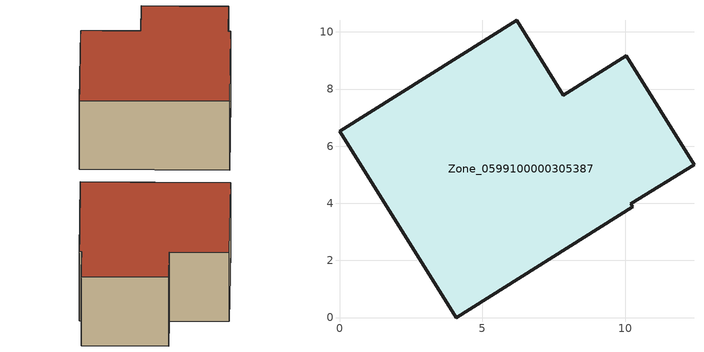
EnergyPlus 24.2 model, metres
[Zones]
Zone_0599100000305387
 floor ground (C_G): 4.08,0 0,6.52 6.2,10.4 7.83,7.79 10.04,9.16 12.41,5.35 10.2,3.98 10.26,3.88 z0
 wall outside (C_F): 0,6.52 4.08,0 10.26,3.88 10.2,3.98 12.41,5.35 10.04,9.16 7.83,7.79 6.2,10.4 0,6.52 z0:4.04
 roof outside (C_R): 10.04,9.16 7.83,7.79 6.2,10.4 0,6.52 4.08,0 10.26,3.88 10.2,3.98 12.41,5.35 z4.04
[BUILDING]
Pand.0599100000305387: North Axis=0; Terrain=City; Loads Convergence Tolerance Value=0.04; Temperature Convergence Tolerance Value=0.4; Solar Distribution=FullExterior; Maximum Number of Warmup Days=25; Minimum Number of Warmup Days=1
[Site:Location]
Rotterdam.The.Hague.AP_ZH_NLD Design_Conditions: Latitude=51.96; Longitude=4.45; Time Zone=1; Elevation=-4.5
[SITE:GROUNDTEMPERATURE:BUILDINGSURFACE]
18, 18, 18, 18, 18, 18, 18, 18, 18, 18, 18, 18
[MATERIAL] Thermal Absorptance=0.9; Solar Absorptance=0.7; Visible Absorptance=0.7
Name | Roughness | Thickness | Conductivity | Density | Specific Heat
G.TC.1946 | MediumSmooth | 0.15 | 1 | 540 | 1210
F.TC.1946 | Rough | 0.3 | 0.857143 | 1920 | 840
R.TC.1946 | MediumRough | 0.2 | 0.909091 | 1500 | 1000
[CONSTRUCTION]
C_G: G.TC.1946
C_F: F.TC.1946
C_R: R.TC.1946
[ZONE]
Zone_0599100000305387: Type=1; Multiplier=1; Ceiling Height=Autocalculate; Volume=Autocalculate; Floor Area=autocalculate; Part of Total Floor Area=Yes
[ZONEINFILTRATION:DESIGNFLOWRATE]
Infil_Zone_0599100000305387: Zone or ZoneList or Space or SpaceList=Zone_0599100000305387; Schedule=AlwaysOn; Design Flow Rate Calculation Method=Flow/Area; Flow Rate per Floor Area=0.003; Constant Term Coefficient=1; Temperature Term Coefficient=0; Velocity Term Coefficient=0; Velocity Squared Term Coefficient=0
[HVACTEMPLATE:ZONE:IDEALLOADSAIRSYSTEM]
Zone_0599100000305387: Maximum Heating Supply Air Temperature=50; Minimum Cooling Supply Air Temperature=13; Maximum Heating Supply Air Humidity Ratio=0.0156; Minimum Cooling Supply Air Humidity Ratio=0.0077; Heating Limit=NoLimit; Cooling Limit=NoLimit; Dehumidification Control Type=ConstantSensibleHeatRatio; Cooling Sensible Heat Ratio=0.7; Dehumidification Setpoint=60; Humidification Control Type=None; Humidification Setpoint=30; Outdoor Air Method=None; Outdoor Air Flow Rate per Person=0.00944; Outdoor Air Flow Rate per Zone Floor Area=0; Outdoor Air Flow Rate per Zone=0; Demand Controlled Ventilation Type=None; Outdoor Air Economizer Type=NoEconomizer; Heat Recovery Type=None; Sensible Heat Recovery Effectiveness=0.7; Latent Heat Recovery Effectiveness=0.65
[ZONECONTROL:THERMOSTAT]
ThermostatControl_Zone_0599100000305387: Zone or ZoneList=Zone_0599100000305387; Control Type Schedule=DualSetpointControlType; Control 1=Thermostat_Zone_0599100000305387; Temperature Difference Between Cutout And Setpoint=0
[THERMOSTATSETPOINT:DUALSETPOINT]
Thermostat_Zone_0599100000305387: Heating Setpoint Temperature Schedule=HeatingSetpoint_Zone_0599100000305387; Cooling Setpoint Temperature Schedule=CoolingSetpoint_Zone_0599100000305387
[SCHEDULE:COMPACT]
HeatingSetpoint_Zone_0599100000305387: Through: 12/31, For: AllDays, Until: 24:00, 21
CoolingSetpoint_Zone_0599100000305387: Through: 12/31, For: AllDays, Until: 24:00, 24
DualSetpointControlType: Through: 12/31, For: AllDays, Until: 24:00, 4
AlwaysOn: Through: 12/31, For: AllDays, Until: 24:00, 1
